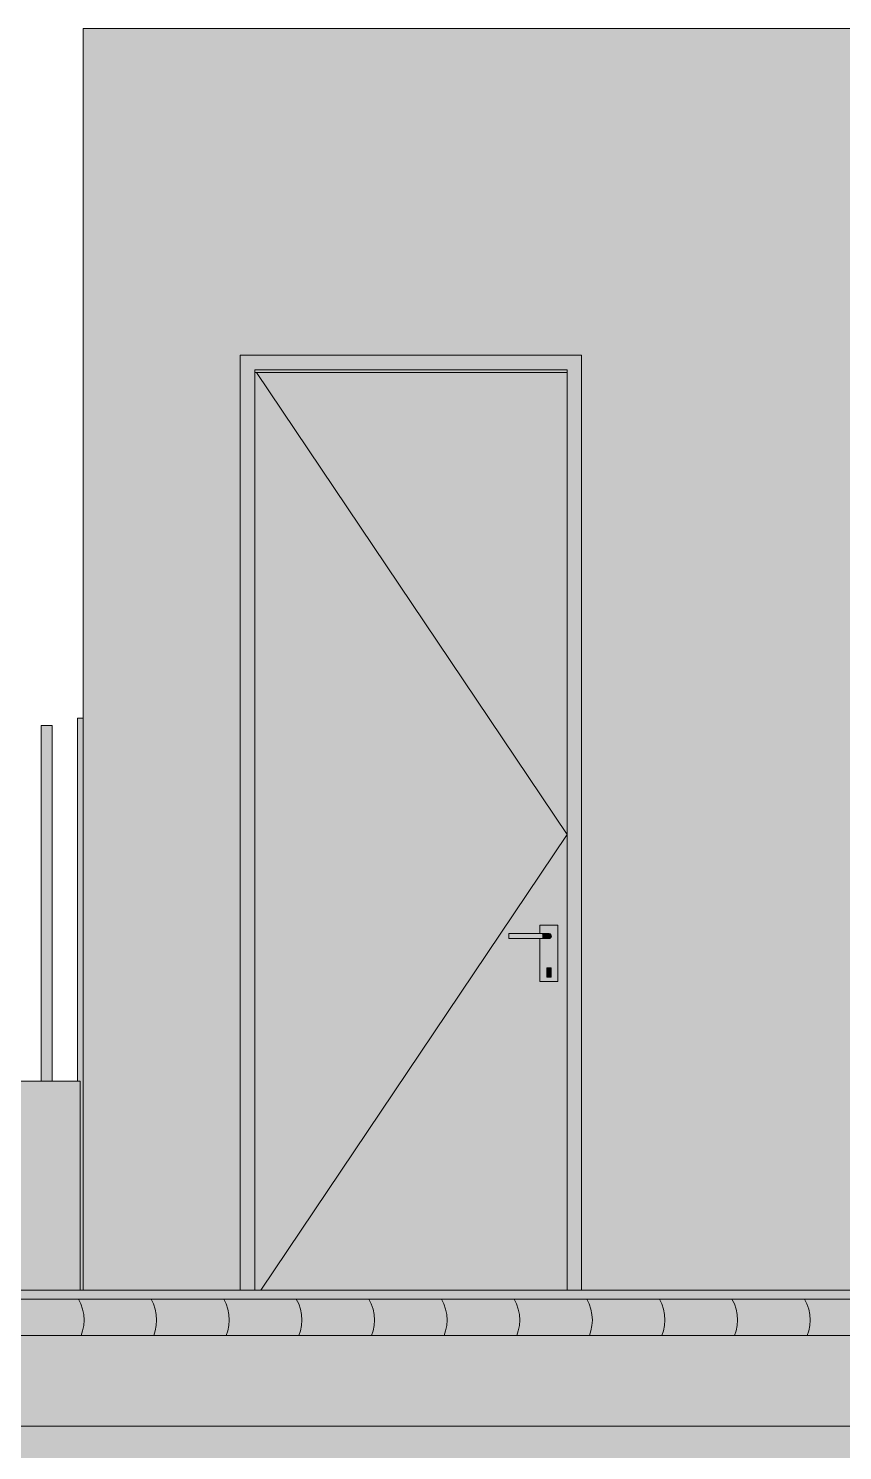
# Model space of a CAD drawing. Header units: millimetres. Extents: x 365175 to 2667127, y -330297 to -162108.
# Drawn here: x 1854556 to 1856798, y -319928 to -316011 of the extents above; entities that cross this region are included whole.
import ezdxf

# ---------------------------------------------------------------- set-up
doc = ezdxf.new("R2010")
doc.units = ezdxf.units.MM
doc.header["$MEASUREMENT"] = 0
doc.linetypes.add('Wipeout_Contour', pattern=[1000, 0, -1000])
for name, color, linetype in [('Portes ARCHICAD', 7, 'Continuous'), ('Sols_ Dalles', 7, 'Continuous'), ('TopoAlt', 7, 'Continuous')]:
    doc.layers.add(name, color=color, linetype=linetype)
pattern_1 = [(0, (1445436.05, -319510.98), (0, 86.60254), [0, -50]), (0, (1445461.05, -319467.68), (0, 86.60254), [0, -50])]

# ---------------------------------------------------------------- blocks, each defined once
blk = doc.blocks.new('Élément de coupe_172_6', base_point=(1445436.1, -319511))
at = {"linetype": 'Continuous', "lineweight": 0, "true_color": 0x000000}
blk.add_hatch(color=18, dxfattribs=at).paths.add_polyline_path([(1855179.6, -316951), (1855179.6, -316958.4), (1856039.6, -316958.4), (1856039.6, -316951)])
blk.add_hatch(color=18, dxfattribs=at).paths.add_polyline_path([(1855179.6, -316951), (1855179.6, -316958.4), (1856039.6, -316958.4), (1856039.6, -316951)])
at = {"color": 7, "linetype": 'Continuous', "lineweight": 5}
blk.add_line((1856039.6, -316958.4), (1855179.6, -316958.4), dxfattribs=at)
blk = doc.blocks.new('Élément de coupe_498_6', base_point=(1445436.1, -319511))
at = {"color": 254, "linetype": 'Wipeout_Contour', "lineweight": 0, "ltscale": 7587371.777575616}
blk.add_wipeout([(1805984, -319861), (1933356.4, -319861), (1933356.4, -319611), (1805984, -319611)], dxfattribs=at)
at = {"linetype": 'Continuous', "lineweight": 5, "true_color": 0x00e7c4}
h = blk.add_hatch(dxfattribs=at)
h.set_pattern_fill('Plâtre_0006', color=120, style=0, pattern_type=2)
h.set_pattern_definition(pattern_1)
h.paths.add_polyline_path([(1805984, -319861), (1933356.4, -319861), (1933356.4, -319611), (1805984, -319611)])
at = {"color": 7, "linetype": 'Continuous', "lineweight": 5}
for p, q in [((1933356.4, -319611), (1805984, -319611)), ((1933356.4, -319861), (1805984, -319861))]:
    blk.add_line(p, q, dxfattribs=at)
blk = doc.blocks.new('Élément de coupe_582_6', base_point=(1445436.1, -319511))
at = {"layer": 'TopoAlt', "linetype": 'Continuous', "lineweight": 0, "true_color": 0x000000}
blk.add_hatch(color=18, dxfattribs=at).paths.add_polyline_path([(1838007, -319511), (1839530.3, -319511), (1839530.3, -319486), (1854698.7, -319486), (1854698.7, -318911), (1838007, -318911)])
at = {"layer": 'TopoAlt', "color": 190, "linetype": 'Continuous', "lineweight": 5, "true_color": 0x8002ff}
for p, q in [((1854698.7, -318911), (1838007, -318911)), ((1854698.7, -319486), (1854698.7, -318911))]:
    blk.add_line(p, q, dxfattribs=at)
blk = doc.blocks.new('Élément de coupe_583_6', base_point=(1445436.1, -319511))
at = {"linetype": 'Continuous', "lineweight": 0, "true_color": 0x000000}
for points in [[(1854591, -318911), (1854591.4, -318911), (1854591.4, -317931), (1854591, -317931)], [(1854591, -318911), (1854591.4, -318911), (1854591.4, -317931), (1854591, -317931)], [(1854591.4, -317931), (1854591.4, -318911), (1854621.4, -318911), (1854621.4, -317931)]]:
    blk.add_hatch(color=18, dxfattribs=at).paths.add_polyline_path(points)
at = {"color": 18, "linetype": 'Continuous', "lineweight": 5, "true_color": 0x330000}
for p, q in [((1854591, -317931), (1854591.4, -317931)), ((1854591, -318911), (1854591, -317931)), ((1854591.4, -317931), (1854621.4, -317931)), ((1854591.4, -318911), (1854591.4, -317931)), ((1854621.4, -318911), (1854621.4, -317931))]:
    blk.add_line(p, q, dxfattribs=at)
blk = doc.blocks.new('Élément de coupe_728_6', base_point=(1445436.1, -319511))
at = {"linetype": 'Continuous', "lineweight": 0, "true_color": 0x000000}
for points in [[(1854691, -318911), (1854691.4, -318911), (1854691.4, -317911), (1854691, -317911)], [(1854691, -318911), (1854691.4, -318911), (1854691.4, -317911), (1854691, -317911)], [(1854691.4, -317911), (1854691.4, -318911), (1854698.7, -318911), (1854698.7, -319486), (1854706.7, -319486), (1854706.7, -317911)], [(1854691.4, -317911), (1854691.4, -318911), (1854698.7, -318911), (1854698.7, -319486), (1854706.7, -319486), (1854706.7, -317911)]]:
    blk.add_hatch(color=18, dxfattribs=at).paths.add_polyline_path(points)
at = {"color": 18, "linetype": 'Continuous', "lineweight": 5, "true_color": 0x330000}
for p, q in [((1854691, -317911), (1854691.4, -317911)), ((1854691, -318911), (1854691, -317911)), ((1854691.4, -317911), (1854706.7, -317911)), ((1854691.4, -318911), (1854691.4, -317911))]:
    blk.add_line(p, q, dxfattribs=at)
blk = doc.blocks.new('Élément de coupe_731_6', base_point=(1445436.1, -319511))
at = {"linetype": 'Continuous', "lineweight": 0, "true_color": 0x000000}
for points in [[(1854706.7, -316011), (1854706.7, -319486), (1855139.6, -319486), (1855139.6, -316911), (1856079.6, -316911), (1856079.6, -319486), (1859691.7, -319486), (1859691.7, -316011)], [(1855139.6, -316911), (1855126.3, -316934.2), (1855126.3, -319486), (1855139.6, -319486)]]:
    blk.add_hatch(color=18, dxfattribs=at).paths.add_polyline_path(points)
at = {"color": 7, "linetype": 'Continuous', "lineweight": 5}
for p, q in [((1859691.7, -316011), (1854706.7, -316011)), ((1854706.7, -316011), (1854706.7, -319486))]:
    blk.add_line(p, q, dxfattribs=at)
blk = doc.blocks.new('*X947', base_point=(1445436.1, -319511))
at = {"layer": 'Sols_ Dalles', "color": 7, "linetype": 'Continuous', "lineweight": 5}
for p, q in [((1854700.6, -319524.3), (1854694, -319511)), ((1854700.6, -319524.3), (1854694, -319511)), ((1854705.5, -319538.6), (1854700.6, -319524.3)), ((1854705.5, -319538.6), (1854700.6, -319524.3)), ((1854708.4, -319553.4), (1854705.5, -319538.6)), ((1854708.4, -319553.4), (1854705.5, -319538.6)), ((1854900.6, -319524.3), (1854894, -319511)), ((1854900.6, -319524.3), (1854894, -319511)), ((1854905.5, -319538.6), (1854900.6, -319524.3)), ((1854905.5, -319538.6), (1854900.6, -319524.3)), ((1854908.4, -319553.4), (1854905.5, -319538.6)), ((1854908.4, -319553.4), (1854905.5, -319538.6)), ((1855100.6, -319524.3), (1855094, -319511)), ((1855100.6, -319524.3), (1855094, -319511)), ((1855105.5, -319538.6), (1855100.6, -319524.3)), ((1855105.5, -319538.6), (1855100.6, -319524.3)), ((1855108.4, -319553.4), (1855105.5, -319538.6)), ((1855108.4, -319553.4), (1855105.5, -319538.6)), ((1855300.6, -319524.3), (1855294, -319511)), ((1855300.6, -319524.3), (1855294, -319511)), ((1855305.5, -319538.6), (1855300.6, -319524.3)), ((1855305.5, -319538.6), (1855300.6, -319524.3)), ((1855308.4, -319553.4), (1855305.5, -319538.6)), ((1855308.4, -319553.4), (1855305.5, -319538.6)), ((1855500.6, -319524.3), (1855494, -319511)), ((1855500.6, -319524.3), (1855494, -319511)), ((1855505.4, -319538.6), (1855500.6, -319524.3)), ((1855505.4, -319538.6), (1855500.6, -319524.3)), ((1855508.4, -319553.4), (1855505.4, -319538.6)), ((1855508.4, -319553.4), (1855505.4, -319538.6)), ((1855700.6, -319524.3), (1855694, -319511)), ((1855700.6, -319524.3), (1855694, -319511)), ((1855705.4, -319538.6), (1855700.6, -319524.3)), ((1855705.4, -319538.6), (1855700.6, -319524.3)), ((1855708.4, -319553.4), (1855705.4, -319538.6)), ((1855708.4, -319553.4), (1855705.4, -319538.6)), ((1855900.6, -319524.3), (1855894, -319511)), ((1855900.6, -319524.3), (1855894, -319511)), ((1855905.4, -319538.6), (1855900.6, -319524.3)), ((1855905.4, -319538.6), (1855900.6, -319524.3)), ((1855908.4, -319553.4), (1855905.4, -319538.6)), ((1855908.4, -319553.4), (1855905.4, -319538.6)), ((1856100.6, -319524.3), (1856094, -319511)), ((1856100.6, -319524.3), (1856094, -319511)), ((1856105.4, -319538.6), (1856100.6, -319524.3)), ((1856105.4, -319538.6), (1856100.6, -319524.3)), ((1856108.4, -319553.4), (1856105.4, -319538.6)), ((1856108.4, -319553.4), (1856105.4, -319538.6)), ((1856300.6, -319524.3), (1856294, -319511)), ((1856300.6, -319524.3), (1856294, -319511)), ((1856305.4, -319538.6), (1856300.6, -319524.3)), ((1856305.4, -319538.6), (1856300.6, -319524.3)), ((1856308.4, -319553.4), (1856305.4, -319538.6)), ((1856308.4, -319553.4), (1856305.4, -319538.6)), ((1856500.6, -319524.3), (1856494, -319511)), ((1856500.6, -319524.3), (1856494, -319511)), ((1856505.4, -319538.6), (1856500.6, -319524.3)), ((1856505.4, -319538.6), (1856500.6, -319524.3)), ((1856508.4, -319553.4), (1856505.4, -319538.6)), ((1856508.4, -319553.4), (1856505.4, -319538.6)), ((1856700.6, -319524.3), (1856694, -319511)), ((1856700.6, -319524.3), (1856694, -319511)), ((1856705.4, -319538.6), (1856700.6, -319524.3)), ((1856705.4, -319538.6), (1856700.6, -319524.3)), ((1856708.4, -319553.4), (1856705.4, -319538.6)), ((1856708.4, -319553.4), (1856705.4, -319538.6)), ((1854705.5, -319598.4), (1854708.4, -319583.6)), ((1854705.5, -319598.4), (1854708.4, -319583.6)), ((1854709.4, -319568.5), (1854708.4, -319553.4)), ((1854709.4, -319568.5), (1854708.4, -319553.4)), ((1854708.4, -319583.6), (1854709.4, -319568.5)), ((1854708.4, -319583.6), (1854709.4, -319568.5)), ((1854905.5, -319598.4), (1854908.4, -319583.6)), ((1854905.5, -319598.4), (1854908.4, -319583.6)), ((1854909.4, -319568.5), (1854908.4, -319553.4)), ((1854909.4, -319568.5), (1854908.4, -319553.4)), ((1854908.4, -319583.6), (1854909.4, -319568.5)), ((1854908.4, -319583.6), (1854909.4, -319568.5)), ((1855105.5, -319598.4), (1855108.4, -319583.6)), ((1855105.5, -319598.4), (1855108.4, -319583.6)), ((1855109.4, -319568.5), (1855108.4, -319553.4)), ((1855109.4, -319568.5), (1855108.4, -319553.4)), ((1855108.4, -319583.6), (1855109.4, -319568.5)), ((1855108.4, -319583.6), (1855109.4, -319568.5)), ((1855305.5, -319598.4), (1855308.4, -319583.6)), ((1855305.5, -319598.4), (1855308.4, -319583.6)), ((1855309.4, -319568.5), (1855308.4, -319553.4)), ((1855309.4, -319568.5), (1855308.4, -319553.4)), ((1855308.4, -319583.6), (1855309.4, -319568.5)), ((1855308.4, -319583.6), (1855309.4, -319568.5)), ((1855505.4, -319598.4), (1855508.4, -319583.6)), ((1855505.4, -319598.4), (1855508.4, -319583.6)), ((1855509.4, -319568.5), (1855508.4, -319553.4)), ((1855509.4, -319568.5), (1855508.4, -319553.4)), ((1855508.4, -319583.6), (1855509.4, -319568.5)), ((1855508.4, -319583.6), (1855509.4, -319568.5)), ((1855705.4, -319598.4), (1855708.4, -319583.6)), ((1855705.4, -319598.4), (1855708.4, -319583.6)), ((1855709.4, -319568.5), (1855708.4, -319553.4)), ((1855709.4, -319568.5), (1855708.4, -319553.4)), ((1855708.4, -319583.6), (1855709.4, -319568.5)), ((1855708.4, -319583.6), (1855709.4, -319568.5)), ((1855905.4, -319598.4), (1855908.4, -319583.6)), ((1855905.4, -319598.4), (1855908.4, -319583.6)), ((1855909.4, -319568.5), (1855908.4, -319553.4)), ((1855909.4, -319568.5), (1855908.4, -319553.4)), ((1855908.4, -319583.6), (1855909.4, -319568.5)), ((1855908.4, -319583.6), (1855909.4, -319568.5)), ((1856105.4, -319598.4), (1856108.4, -319583.6)), ((1856105.4, -319598.4), (1856108.4, -319583.6)), ((1856109.4, -319568.5), (1856108.4, -319553.4)), ((1856109.4, -319568.5), (1856108.4, -319553.4)), ((1856108.4, -319583.6), (1856109.4, -319568.5)), ((1856108.4, -319583.6), (1856109.4, -319568.5)), ((1856305.4, -319598.4), (1856308.4, -319583.6)), ((1856305.4, -319598.4), (1856308.4, -319583.6)), ((1856309.4, -319568.5), (1856308.4, -319553.4)), ((1856309.4, -319568.5), (1856308.4, -319553.4)), ((1856308.4, -319583.6), (1856309.4, -319568.5)), ((1856308.4, -319583.6), (1856309.4, -319568.5)), ((1856505.4, -319598.4), (1856508.4, -319583.6)), ((1856505.4, -319598.4), (1856508.4, -319583.6)), ((1856509.4, -319568.5), (1856508.4, -319553.4)), ((1856509.4, -319568.5), (1856508.4, -319553.4)), ((1856508.4, -319583.6), (1856509.4, -319568.5)), ((1856508.4, -319583.6), (1856509.4, -319568.5)), ((1856705.4, -319598.4), (1856708.4, -319583.6)), ((1856705.4, -319598.4), (1856708.4, -319583.6)), ((1856709.4, -319568.5), (1856708.4, -319553.4)), ((1856709.4, -319568.5), (1856708.4, -319553.4)), ((1856708.4, -319583.6), (1856709.4, -319568.5)), ((1856708.4, -319583.6), (1856709.4, -319568.5)), ((1854701.2, -319611), (1854705.5, -319598.4)), ((1854701.2, -319611), (1854705.5, -319598.4)), ((1854901.2, -319611), (1854905.5, -319598.4)), ((1854901.2, -319611), (1854905.5, -319598.4)), ((1855101.2, -319611), (1855105.5, -319598.4)), ((1855101.2, -319611), (1855105.5, -319598.4)), ((1855301.2, -319611), (1855305.5, -319598.4)), ((1855301.2, -319611), (1855305.5, -319598.4)), ((1855501.2, -319611), (1855505.4, -319598.4)), ((1855501.2, -319611), (1855505.4, -319598.4)), ((1855701.2, -319611), (1855705.4, -319598.4)), ((1855701.2, -319611), (1855705.4, -319598.4)), ((1855901.2, -319611), (1855905.4, -319598.4)), ((1855901.2, -319611), (1855905.4, -319598.4)), ((1856101.2, -319611), (1856105.4, -319598.4)), ((1856101.2, -319611), (1856105.4, -319598.4)), ((1856301.2, -319611), (1856305.4, -319598.4)), ((1856301.2, -319611), (1856305.4, -319598.4)), ((1856501.2, -319611), (1856505.4, -319598.4)), ((1856501.2, -319611), (1856505.4, -319598.4)), ((1856701.1, -319611), (1856705.4, -319598.4)), ((1856701.1, -319611), (1856705.4, -319598.4))]:
    blk.add_line(p, q, dxfattribs=at)
blk = doc.blocks.new('Élément de coupe_747_6', base_point=(1445436.1, -319511))
at = {"layer": 'Sols_ Dalles', "linetype": 'Continuous', "lineweight": 0, "true_color": 0x000000}
blk.add_hatch(color=18, dxfattribs=at).paths.add_polyline_path([(1839463.3, -319511), (1839463.3, -319611), (1859013.5, -319611), (1859013.5, -319511)])
at = {"layer": 'Sols_ Dalles', "color": 250, "linetype": 'Continuous', "lineweight": 5, "true_color": 0x1f1f1f}
blk.add_line((1839463.3, -319511), (1859013.5, -319511), dxfattribs=at)
at = {"layer": 'Sols_ Dalles', "lineweight": 0}
blk.add_blockref('*X947', (1445436.1, -319511), dxfattribs=at)
blk = doc.blocks.new('Élément de coupe_748_6', base_point=(1445436.1, -319511))
at = {"linetype": 'Continuous', "lineweight": 0, "true_color": 0x000000}
blk.add_hatch(color=18, dxfattribs=at).paths.add_polyline_path([(1839530.3, -319486), (1839530.3, -319511), (1859717.6, -319511), (1859717.6, -319486)])
at = {"color": 7, "linetype": 'Continuous', "lineweight": 5}
blk.add_line((1839530.3, -319486), (1859717.6, -319486), dxfattribs=at)
blk = doc.blocks.new('Élément de coupe_749_6', base_point=(1445436.1, -319511))
at = {"layer": 'Portes ARCHICAD', "linetype": 'Continuous', "lineweight": 0, "true_color": 0x000000}
for points in [[(1855179.6, -316951), (1855139.6, -316911), (1855139.6, -319486), (1855179.6, -319486)], [(1856079.6, -316911), (1855139.6, -316911), (1855179.6, -316951), (1856039.6, -316951)], [(1856039.6, -319486), (1856079.6, -319486), (1856079.6, -316911), (1856039.6, -316951)], [(1855970.6, -318504), (1855879.6, -318504), (1855879.6, -318504.1), (1855970.8, -318504.1)], [(1855970.8, -318504.1), (1855879.6, -318504.1), (1855879.6, -318504.5), (1855970.9, -318504.5)], [(1855970.9, -318504.5), (1855879.6, -318504.5), (1855879.6, -318505.2), (1855971.1, -318505.2)], [(1855971.1, -318505.2), (1855879.6, -318505.2), (1855879.6, -318506), (1855971.2, -318506)], [(1855971.2, -318506), (1855879.6, -318506), (1855879.6, -318507.1), (1855971.3, -318507.1)], [(1855971.3, -318507.1), (1855879.6, -318507.1), (1855879.6, -318508.3), (1855971.4, -318508.3)], [(1855971.4, -318508.3), (1855879.6, -318508.3), (1855879.6, -318509.6), (1855971.5, -318509.6)], [(1855971.5, -318509.6), (1855879.6, -318509.6), (1855879.6, -318511), (1855971.5, -318511)], [(1855971.5, -318511), (1855879.6, -318511), (1855879.6, -318512.3), (1855971.5, -318512.3)], [(1855971.5, -318512.3), (1855879.6, -318512.3), (1855879.6, -318513.7), (1855971.4, -318513.7)], [(1855971.4, -318513.7), (1855879.6, -318513.7), (1855879.6, -318514.9), (1855971.3, -318514.9)], [(1855971.3, -318514.9), (1855879.6, -318514.9), (1855879.6, -318515.9), (1855971.2, -318515.9)], [(1855971.3, -318514.9), (1855879.6, -318514.9), (1855879.6, -318515.9), (1855971.2, -318515.9)], [(1855971.2, -318515.9), (1855879.6, -318515.9), (1855879.6, -318516.8), (1855971.1, -318516.8)], [(1855971.2, -318515.9), (1855879.6, -318515.9), (1855879.6, -318516.8), (1855971.1, -318516.8)], [(1855971.1, -318516.8), (1855879.6, -318516.8), (1855879.6, -318517.4), (1855970.9, -318517.4)], [(1855971.1, -318516.8), (1855879.6, -318516.8), (1855879.6, -318517.4), (1855970.9, -318517.4)], [(1855970.9, -318517.4), (1855879.6, -318517.4), (1855879.6, -318517.8), (1855970.8, -318517.8)], [(1855970.9, -318517.4), (1855879.6, -318517.4), (1855879.6, -318517.8), (1855970.8, -318517.8)], [(1855970.8, -318517.8), (1855879.6, -318517.8), (1855879.6, -318518), (1855970.6, -318518)], [(1855970.8, -318517.8), (1855879.6, -318517.8), (1855879.6, -318518), (1855970.6, -318518)], [(1855903.7, -318504), (1855904.7, -318504.1), (1855970.8, -318504.1), (1855970.6, -318504)], [(1855904.7, -318504.1), (1855905.6, -318504.5), (1855970.9, -318504.5), (1855970.8, -318504.1)], [(1855905.6, -318504.5), (1855906.5, -318505.2), (1855971.1, -318505.2), (1855970.9, -318504.5)], [(1855906.5, -318505.2), (1855907.2, -318506), (1855971.2, -318506), (1855971.1, -318505.2)], [(1855907.2, -318506), (1855907.8, -318507.1), (1855971.3, -318507.1), (1855971.2, -318506)], [(1855907.8, -318507.1), (1855908.3, -318508.3), (1855971.4, -318508.3), (1855971.3, -318507.1)], [(1855908.3, -318513.7), (1855907.8, -318514.9), (1855971.3, -318514.9), (1855971.4, -318513.7)], [(1855908.3, -318508.3), (1855908.5, -318509.6), (1855971.5, -318509.6), (1855971.4, -318508.3)], [(1855908.5, -318512.3), (1855908.3, -318513.7), (1855971.4, -318513.7), (1855971.5, -318512.3)], [(1855908.5, -318509.6), (1855908.6, -318511), (1855971.5, -318511), (1855971.5, -318509.6)], [(1855908.6, -318511), (1855908.5, -318512.3), (1855971.5, -318512.3), (1855971.5, -318511)], [(1855980.1, -318504), (1855970.6, -318504), (1855970.8, -318504.1), (1855980.8, -318504.1)], [(1855980.1, -318504), (1855970.6, -318504), (1855970.8, -318504.1), (1855980.8, -318504.1)], [(1855980.8, -318517.8), (1855970.8, -318517.8), (1855970.6, -318518), (1855980.1, -318518)], [(1855980.8, -318517.8), (1855970.8, -318517.8), (1855970.6, -318518), (1855980.1, -318518)], [(1855980.8, -318504.1), (1855970.8, -318504.1), (1855970.9, -318504.5), (1855981.5, -318504.5)], [(1855980.8, -318504.1), (1855970.8, -318504.1), (1855970.9, -318504.5), (1855981.5, -318504.5)], [(1855981.5, -318517.4), (1855970.9, -318517.4), (1855970.8, -318517.8), (1855980.8, -318517.8)], [(1855981.5, -318517.4), (1855970.9, -318517.4), (1855970.8, -318517.8), (1855980.8, -318517.8)], [(1855981.5, -318504.5), (1855970.9, -318504.5), (1855971.1, -318505.2), (1855982.1, -318505.2)], [(1855981.5, -318504.5), (1855970.9, -318504.5), (1855971.1, -318505.2), (1855982.1, -318505.2)], [(1855982.1, -318516.8), (1855971.1, -318516.8), (1855970.9, -318517.4), (1855981.5, -318517.4)], [(1855982.1, -318516.8), (1855971.1, -318516.8), (1855970.9, -318517.4), (1855981.5, -318517.4)], [(1855982.1, -318505.2), (1855971.1, -318505.2), (1855971.2, -318506), (1855982.6, -318506)], [(1855982.1, -318505.2), (1855971.1, -318505.2), (1855971.2, -318506), (1855982.6, -318506)], [(1855982.6, -318515.9), (1855971.2, -318515.9), (1855971.1, -318516.8), (1855982.1, -318516.8)], [(1855982.6, -318515.9), (1855971.2, -318515.9), (1855971.1, -318516.8), (1855982.1, -318516.8)], [(1855982.6, -318506), (1855971.2, -318506), (1855971.3, -318507.1), (1855983.1, -318507.1)], [(1855982.6, -318506), (1855971.2, -318506), (1855971.3, -318507.1), (1855983.1, -318507.1)], [(1855983.1, -318514.9), (1855971.3, -318514.9), (1855971.2, -318515.9), (1855982.6, -318515.9)], [(1855983.1, -318514.9), (1855971.3, -318514.9), (1855971.2, -318515.9), (1855982.6, -318515.9)], [(1855983.1, -318507.1), (1855971.3, -318507.1), (1855971.4, -318508.3), (1855983.4, -318508.3)], [(1855983.1, -318507.1), (1855971.3, -318507.1), (1855971.4, -318508.3), (1855983.4, -318508.3)], [(1855983.4, -318513.7), (1855971.4, -318513.7), (1855971.3, -318514.9), (1855983.1, -318514.9)], [(1855983.4, -318513.7), (1855971.4, -318513.7), (1855971.3, -318514.9), (1855983.1, -318514.9)], [(1855983.4, -318508.3), (1855971.4, -318508.3), (1855971.5, -318509.6), (1855983.6, -318509.6)], [(1855983.4, -318508.3), (1855971.4, -318508.3), (1855971.5, -318509.6), (1855983.6, -318509.6)], [(1855983.6, -318512.3), (1855971.5, -318512.3), (1855971.4, -318513.7), (1855983.4, -318513.7)], [(1855983.6, -318512.3), (1855971.5, -318512.3), (1855971.4, -318513.7), (1855983.4, -318513.7)], [(1855983.6, -318509.6), (1855971.5, -318509.6), (1855971.5, -318511), (1855983.7, -318511)], [(1855983.6, -318509.6), (1855971.5, -318509.6), (1855971.5, -318511), (1855983.7, -318511)], [(1855983.7, -318511), (1855971.5, -318511), (1855971.5, -318512.3), (1855983.6, -318512.3)], [(1855983.7, -318511), (1855971.5, -318511), (1855971.5, -318512.3), (1855983.6, -318512.3)], [(1855987, -318504), (1855980.1, -318504), (1855980.8, -318504.1), (1855988.3, -318504.1)], [(1855987, -318504), (1855980.1, -318504), (1855980.8, -318504.1), (1855988.3, -318504.1)], [(1855988.3, -318517.8), (1855980.8, -318517.8), (1855980.1, -318518), (1855987, -318518)], [(1855988.3, -318517.8), (1855980.8, -318517.8), (1855980.1, -318518), (1855987, -318518)], [(1855988.3, -318504.1), (1855980.8, -318504.1), (1855981.5, -318504.5), (1855989.4, -318504.5)], [(1855988.3, -318504.1), (1855980.8, -318504.1), (1855981.5, -318504.5), (1855989.4, -318504.5)], [(1855989.4, -318517.4), (1855981.5, -318517.4), (1855980.8, -318517.8), (1855988.3, -318517.8)], [(1855989.4, -318517.4), (1855981.5, -318517.4), (1855980.8, -318517.8), (1855988.3, -318517.8)], [(1855989.4, -318504.5), (1855981.5, -318504.5), (1855982.1, -318505.2), (1855990.5, -318505.2)], [(1855989.4, -318504.5), (1855981.5, -318504.5), (1855982.1, -318505.2), (1855990.5, -318505.2)], [(1855990.5, -318516.8), (1855982.1, -318516.8), (1855981.5, -318517.4), (1855989.4, -318517.4)], [(1855990.5, -318516.8), (1855982.1, -318516.8), (1855981.5, -318517.4), (1855989.4, -318517.4)], [(1855990.5, -318505.2), (1855982.1, -318505.2), (1855982.6, -318506), (1855991.5, -318506)], [(1855990.5, -318505.2), (1855982.1, -318505.2), (1855982.6, -318506), (1855991.5, -318506)], [(1855991.5, -318515.9), (1855982.6, -318515.9), (1855982.1, -318516.8), (1855990.5, -318516.8)], [(1855991.5, -318515.9), (1855982.6, -318515.9), (1855982.1, -318516.8), (1855990.5, -318516.8)], [(1855991.5, -318506), (1855982.6, -318506), (1855983.1, -318507.1), (1855992.3, -318507.1)], [(1855991.5, -318506), (1855982.6, -318506), (1855983.1, -318507.1), (1855992.3, -318507.1)], [(1855992.3, -318514.9), (1855983.1, -318514.9), (1855982.6, -318515.9), (1855991.5, -318515.9)], [(1855992.3, -318514.9), (1855983.1, -318514.9), (1855982.6, -318515.9), (1855991.5, -318515.9)], [(1855992.3, -318507.1), (1855983.1, -318507.1), (1855983.4, -318508.3), (1855992.8, -318508.3)], [(1855992.3, -318507.1), (1855983.1, -318507.1), (1855983.4, -318508.3), (1855992.8, -318508.3)], [(1855992.8, -318513.7), (1855983.4, -318513.7), (1855983.1, -318514.9), (1855992.3, -318514.9)], [(1855992.8, -318513.7), (1855983.4, -318513.7), (1855983.1, -318514.9), (1855992.3, -318514.9)], [(1855992.8, -318508.3), (1855983.4, -318508.3), (1855983.6, -318509.6), (1855993.2, -318509.6)], [(1855992.8, -318508.3), (1855983.4, -318508.3), (1855983.6, -318509.6), (1855993.2, -318509.6)], [(1855993.2, -318512.3), (1855983.6, -318512.3), (1855983.4, -318513.7), (1855992.8, -318513.7)], [(1855993.2, -318512.3), (1855983.6, -318512.3), (1855983.4, -318513.7), (1855992.8, -318513.7)], [(1855993.2, -318509.6), (1855983.6, -318509.6), (1855983.7, -318511), (1855993.3, -318511)], [(1855993.2, -318509.6), (1855983.6, -318509.6), (1855983.7, -318511), (1855993.3, -318511)], [(1855993.3, -318511), (1855983.7, -318511), (1855983.6, -318512.3), (1855993.2, -318512.3)], [(1855993.3, -318511), (1855983.7, -318511), (1855983.6, -318512.3), (1855993.2, -318512.3)], [(1855987, -318504), (1855988.3, -318504.1), (1855990.9, -318504.1), (1855989.6, -318504)], [(1855987, -318504), (1855988.3, -318504.1), (1855990.9, -318504.1), (1855989.6, -318504)], [(1855988.3, -318517.8), (1855987, -318518), (1855989.6, -318518), (1855990.9, -318517.8)], [(1855988.3, -318517.8), (1855987, -318518), (1855989.6, -318518), (1855990.9, -318517.8)], [(1855988.3, -318504.1), (1855989.4, -318504.5), (1855992.3, -318504.5), (1855990.9, -318504.1)], [(1855988.3, -318504.1), (1855989.4, -318504.5), (1855992.3, -318504.5), (1855990.9, -318504.1)], [(1855989.4, -318517.4), (1855988.3, -318517.8), (1855990.9, -318517.8), (1855992.3, -318517.4)], [(1855989.4, -318517.4), (1855988.3, -318517.8), (1855990.9, -318517.8), (1855992.3, -318517.4)], [(1855989.4, -318504.5), (1855990.5, -318505.2), (1855993.5, -318505.2), (1855992.3, -318504.5)], [(1855989.4, -318504.5), (1855990.5, -318505.2), (1855993.5, -318505.2), (1855992.3, -318504.5)], [(1855990.5, -318516.8), (1855989.4, -318517.4), (1855992.3, -318517.4), (1855993.5, -318516.8)], [(1855990.5, -318516.8), (1855989.4, -318517.4), (1855992.3, -318517.4), (1855993.5, -318516.8)], [(1855990.5, -318505.2), (1855991.5, -318506), (1855994.5, -318506), (1855993.5, -318505.2)], [(1855990.5, -318505.2), (1855991.5, -318506), (1855994.5, -318506), (1855993.5, -318505.2)], [(1855991.5, -318515.9), (1855990.5, -318516.8), (1855993.5, -318516.8), (1855994.5, -318515.9)], [(1855991.5, -318515.9), (1855990.5, -318516.8), (1855993.5, -318516.8), (1855994.5, -318515.9)], [(1855991.5, -318506), (1855992.3, -318507.1), (1855995.4, -318507.1), (1855994.5, -318506)], [(1855991.5, -318506), (1855992.3, -318507.1), (1855995.4, -318507.1), (1855994.5, -318506)], [(1855992.3, -318514.9), (1855991.5, -318515.9), (1855994.5, -318515.9), (1855995.4, -318514.9)], [(1855992.3, -318514.9), (1855991.5, -318515.9), (1855994.5, -318515.9), (1855995.4, -318514.9)], [(1855992.3, -318507.1), (1855992.8, -318508.3), (1855996, -318508.3), (1855995.4, -318507.1)], [(1855992.3, -318507.1), (1855992.8, -318508.3), (1855996, -318508.3), (1855995.4, -318507.1)], [(1855992.8, -318513.7), (1855992.3, -318514.9), (1855995.4, -318514.9), (1855996, -318513.7)], [(1855992.8, -318513.7), (1855992.3, -318514.9), (1855995.4, -318514.9), (1855996, -318513.7)], [(1855996, -318508.3), (1855992.8, -318508.3), (1855993.2, -318509.6), (1855996.4, -318509.6)], [(1855996, -318508.3), (1855992.8, -318508.3), (1855993.2, -318509.6), (1855996.4, -318509.6)], [(1855993.2, -318512.3), (1855992.8, -318513.7), (1855996, -318513.7), (1855996.4, -318512.3)], [(1855993.2, -318512.3), (1855992.8, -318513.7), (1855996, -318513.7), (1855996.4, -318512.3)], [(1855993.2, -318509.6), (1855993.3, -318511), (1855996.6, -318511), (1855996.4, -318509.6)], [(1855993.2, -318509.6), (1855993.3, -318511), (1855996.6, -318511), (1855996.4, -318509.6)], [(1855993.3, -318511), (1855993.2, -318512.3), (1855996.4, -318512.3), (1855996.6, -318511)], [(1855993.3, -318511), (1855993.2, -318512.3), (1855996.4, -318512.3), (1855996.6, -318511)], [(1855995.6, -318598), (1855983.6, -318598), (1855983.6, -318624), (1855995.6, -318624)], [(1855995.6, -318598), (1855983.6, -318598), (1855983.6, -318624), (1855995.6, -318624)]]:
    blk.add_hatch(color=18, dxfattribs=at).paths.add_polyline_path(points)
h = blk.add_hatch(color=18, dxfattribs=at)
h.paths.add_polyline_path([(1856039.6, -316958.4), (1855179.6, -316958.4), (1855179.6, -319486), (1856039.6, -319486)])
h.paths.add_polyline_path([(1855879.6, -318518), (1855879.6, -318504), (1855964.6, -318504), (1855964.6, -318481), (1856014.6, -318481), (1856014.6, -318636), (1855964.6, -318636), (1855964.6, -318518)], flags=0)
h = blk.add_hatch(color=18, dxfattribs=at)
h.paths.add_polyline_path([(1855179.6, -316958.4), (1855179.6, -317255), (1855865.2, -317255), (1855865.2, -318567.1), (1855845.1, -318567.1), (1855844.5, -318567.1), (1855843.8, -318567.6), (1855842.9, -318568.4), (1855842, -318569.6), (1855841.1, -318571.1), (1855840.1, -318572.9), (1855839.2, -318574.9), (1855838.3, -318577.1), (1855837.6, -318579.2), (1855837, -318581.3), (1855836.5, -318583.3), (1855836.3, -318585.1), (1855836.2, -318586.7), (1855836.3, -318587.9), (1855836.5, -318588.7), (1855837, -318589.1), (1855865.2, -318589.1), (1855865.2, -319486), (1856039.6, -319486), (1856039.6, -316958.4)])
h.paths.add_polyline_path([(1855879.6, -318518), (1855879.6, -318504), (1855964.6, -318504), (1855964.6, -318481), (1856014.6, -318481), (1856014.6, -318636), (1855964.6, -318636), (1855964.6, -318518)], flags=0)
h = blk.add_hatch(color=18, dxfattribs=at)
h.paths.add_polyline_path([(1855964.6, -318518), (1855964.6, -318636), (1856014.6, -318636), (1856014.6, -318481), (1855964.6, -318481), (1855964.6, -318504), (1855989.6, -318504), (1855990.9, -318504.1), (1855992.3, -318504.5), (1855993.5, -318505.2), (1855994.5, -318506), (1855995.4, -318507.1), (1855996, -318508.3), (1855996.4, -318509.6), (1855996.6, -318511), (1855996.4, -318512.3), (1855996, -318513.7), (1855995.4, -318514.9), (1855994.5, -318515.9), (1855993.5, -318516.8), (1855992.3, -318517.4), (1855990.9, -318517.8), (1855989.6, -318518)])
h.paths.add_polyline_path([(1855995.6, -318624), (1855983.6, -318624), (1855983.6, -318598), (1855995.6, -318598)], flags=0)
h = blk.add_hatch(color=18, dxfattribs=at)
h.paths.add_polyline_path([(1855964.6, -318518), (1855964.6, -318636), (1856014.6, -318636), (1856014.6, -318481), (1855964.6, -318481), (1855964.6, -318504), (1855989.6, -318504), (1855990.9, -318504.1), (1855992.3, -318504.5), (1855993.5, -318505.2), (1855994.5, -318506), (1855995.4, -318507.1), (1855996, -318508.3), (1855996.4, -318509.6), (1855996.6, -318511), (1855996.4, -318512.3), (1855996, -318513.7), (1855995.4, -318514.9), (1855994.5, -318515.9), (1855993.5, -318516.8), (1855992.3, -318517.4), (1855990.9, -318517.8), (1855989.6, -318518)])
h.paths.add_polyline_path([(1855995.6, -318624), (1855983.6, -318624), (1855983.6, -318598), (1855995.6, -318598)], flags=0)
at = {"layer": 'Portes ARCHICAD', "color": 7, "linetype": 'Continuous', "lineweight": 5}
for p, q in [((1855139.6, -319486), (1855139.6, -316911)), ((1855139.6, -316911), (1856079.6, -316911)), ((1856079.6, -316911), (1856079.6, -319486)), ((1855179.6, -316951), (1855179.6, -319486)), ((1856039.6, -316951), (1855179.6, -316951)), ((1855184.6, -316958.4), (1856039.6, -318231)), ((1856039.6, -319486), (1856039.6, -316951)), ((1855196.4, -319486), (1856039.6, -318231)), ((1855964.6, -318504), (1855964.6, -318481)), ((1855964.6, -318481), (1856014.6, -318481)), ((1856014.6, -318481), (1856014.6, -318636)), ((1855879.6, -318504), (1855879.6, -318504.1)), ((1855970.6, -318504), (1855879.6, -318504)), ((1855879.6, -318504.1), (1855879.6, -318504.5)), ((1855879.6, -318504.5), (1855879.6, -318505.2)), ((1855879.6, -318505.2), (1855879.6, -318506)), ((1855879.6, -318506), (1855879.6, -318507.1)), ((1855879.6, -318507.1), (1855879.6, -318508.3)), ((1855879.6, -318508.3), (1855879.6, -318509.6)), ((1855879.6, -318509.6), (1855879.6, -318511)), ((1855879.6, -318511), (1855879.6, -318512.3)), ((1855879.6, -318512.3), (1855879.6, -318513.7)), ((1855879.6, -318513.7), (1855879.6, -318514.9)), ((1855879.6, -318514.9), (1855879.6, -318515.9)), ((1855879.6, -318515.9), (1855879.6, -318516.8)), ((1855879.6, -318516.8), (1855879.6, -318517.4)), ((1855879.6, -318517.4), (1855879.6, -318517.8)), ((1855879.6, -318517.8), (1855879.6, -318518)), ((1855970.6, -318518), (1855879.6, -318518)), ((1855964.6, -318636), (1855964.6, -318518)), ((1855980.1, -318504), (1855970.6, -318504)), ((1855980.1, -318518), (1855970.6, -318518)), ((1855987, -318504), (1855980.1, -318504)), ((1855987, -318518), (1855980.1, -318518)), ((1855982.1, -318505.2), (1855982.6, -318506)), ((1855982.6, -318515.9), (1855982.1, -318516.8)), ((1855982.6, -318506), (1855983.1, -318507.1)), ((1855983.1, -318514.9), (1855982.6, -318515.9)), ((1855983.1, -318507.1), (1855983.4, -318508.3)), ((1855983.4, -318513.7), (1855983.1, -318514.9)), ((1855983.4, -318508.3), (1855983.6, -318509.6)), ((1855983.6, -318512.3), (1855983.4, -318513.7)), ((1855983.6, -318509.6), (1855983.7, -318511)), ((1855983.7, -318511), (1855983.6, -318512.3)), ((1855989.6, -318504), (1855987, -318504)), ((1855989.6, -318518), (1855987, -318518)), ((1855989.6, -318504), (1855990.9, -318504.1)), ((1855990.9, -318517.8), (1855989.6, -318518)), ((1855990.5, -318505.2), (1855991.5, -318506)), ((1855991.5, -318515.9), (1855990.5, -318516.8)), ((1855990.9, -318504.1), (1855992.3, -318504.5)), ((1855992.3, -318517.4), (1855990.9, -318517.8)), ((1855991.5, -318506), (1855992.3, -318507.1)), ((1855992.3, -318514.9), (1855991.5, -318515.9)), ((1855992.3, -318504.5), (1855993.5, -318505.2)), ((1855992.3, -318507.1), (1855992.8, -318508.3)), ((1855992.8, -318513.7), (1855992.3, -318514.9)), ((1855993.5, -318516.8), (1855992.3, -318517.4)), ((1855992.8, -318508.3), (1855993.2, -318509.6)), ((1855993.2, -318512.3), (1855992.8, -318513.7)), ((1855993.2, -318509.6), (1855993.3, -318511)), ((1855993.3, -318511), (1855993.2, -318512.3)), ((1855993.5, -318505.2), (1855994.5, -318506)), ((1855994.5, -318515.9), (1855993.5, -318516.8)), ((1855994.5, -318506), (1855995.4, -318507.1)), ((1855995.4, -318514.9), (1855994.5, -318515.9)), ((1855995.4, -318507.1), (1855996, -318508.3)), ((1855996, -318513.7), (1855995.4, -318514.9)), ((1855996, -318508.3), (1855996.4, -318509.6)), ((1855996.4, -318512.3), (1855996, -318513.7)), ((1855996.4, -318509.6), (1855996.6, -318511)), ((1855996.6, -318511), (1855996.4, -318512.3)), ((1855995.6, -318598), (1855983.6, -318598)), ((1855983.6, -318598), (1855983.6, -318624)), ((1855995.6, -318624), (1855995.6, -318598)), ((1856014.6, -318636), (1855964.6, -318636)), ((1855983.6, -318624), (1855995.6, -318624))]:
    blk.add_line(p, q, dxfattribs=at)

msp = doc.modelspace()

# ---------------------------------------------------------------- block references
at = {"lineweight": 0}
for name in ['Élément de coupe_731_6', 'Élément de coupe_172_6', 'Élément de coupe_583_6', 'Élément de coupe_728_6', 'Élément de coupe_748_6']:
    msp.add_blockref(name, (1445436.05, -319510.981), dxfattribs=at)
at = {"layer": 'Portes ARCHICAD', "lineweight": 0}
msp.add_blockref('Élément de coupe_749_6', (1445436.05, -319510.981), dxfattribs=at)
at = {"layer": 'TopoAlt', "lineweight": 0}
msp.add_blockref('Élément de coupe_582_6', (1445436.05, -319510.981), dxfattribs=at)

# ---------------------------------------------------------------- wipeouts: each hides what was drawn before it
at = {"color": 254, "linetype": 'Wipeout_Contour', "lineweight": 0, "ltscale": 7609605.31800538}
msp.add_wipeout([(1824949.475, -319860.981), (1925692.058, -319860.981), (1925692.058, -319610.981), (1824949.475, -319610.981)], dxfattribs=at)

# ---------------------------------------------------------------- next in the draw order: hatches: boundary and pattern name
at = {"linetype": 'Continuous', "lineweight": 5, "true_color": 0x00e7c4}
h = msp.add_hatch(dxfattribs=at)
h.set_pattern_fill('Plâtre_0006', color=120, style=0, pattern_type=2)
h.set_pattern_definition(pattern_1)
h.paths.add_polyline_path([(1824949.475, -319860.981), (1925692.058, -319860.981), (1925692.058, -319610.981), (1824949.475, -319610.981)])

# ---------------------------------------------------------------- next in the draw order: block references
at = {"lineweight": 0}
msp.add_blockref('Élément de coupe_498_6', (1445436.05, -319510.981), dxfattribs=at)

# ---------------------------------------------------------------- next in the draw order: hatches: boundary and pattern name
at = {"linetype": 'Continuous', "lineweight": 5}
for color, points in [(255, [(1804994.38, -319610.981), (1934827.773, -319610.981), (1934827.773, -322710.981), (1804994.38, -322710.981)]), (7, [(1804994.38, -319610.981), (1933356.391, -319610.981), (1933356.391, -319810.981), (1804994.38, -319810.981)])]:
    msp.add_hatch(color=color, dxfattribs=at).paths.add_polyline_path(points)

# ---------------------------------------------------------------- next in the draw order: linework, layer by layer
at = {"color": 7, "linetype": 'Continuous', "lineweight": 5}
for p, q in [((1925692.058, -319610.981), (1824949.475, -319610.981)), ((1925692.058, -319860.981), (1824949.475, -319860.981))]:
    msp.add_line(p, q, dxfattribs=at)

# ---------------------------------------------------------------- next in the draw order: block references
at = {"layer": 'Sols_ Dalles', "lineweight": 0}
msp.add_blockref('Élément de coupe_747_6', (1445436.05, -319510.981), dxfattribs=at)

doc.saveas('drawing.dxf')
